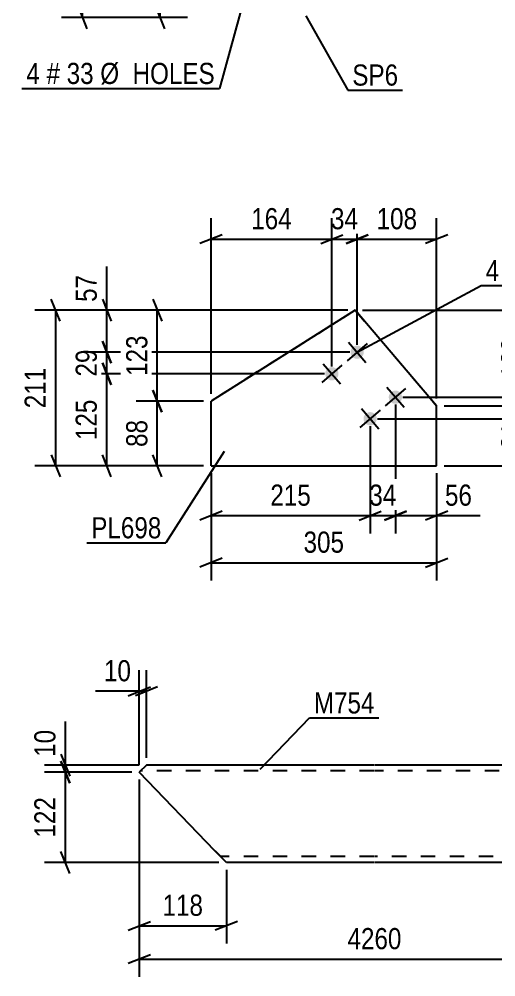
# Model space of a CAD drawing. Header units: millimetres. Extents: x 0 to 841, y 0 to 594.
# Drawn here: x 579.5 to 644.1, y 298.6 to 428.4 of the extents above; entities that cross this region are included whole.
import ezdxf

# ---------------------------------------------------------------- set-up
doc = ezdxf.new("R2010")
doc.units = ezdxf.units.MM
doc.linetypes.add('DXK_LINE_DOT2', pattern=[3.9198, 1.9599, -1.9599])
doc.styles.add('Arial Narrow', font='ARIALN.TTF', dxfattribs={"height": 0.2})

# ---------------------------------------------------------------- blocks, each defined once
blk = doc.blocks.new('Bolt-761545952-6930 - 6924')
at = {"linetype": 'Continuous'}
for points in [[(625.29, 384.14), (625.48, 384.12), (625.66, 384.06), (625.82, 383.97), (625.96, 383.84), (626.07, 383.69), (626.15, 383.52), (626.19, 383.33), (626.19, 383.14), (626.15, 382.96), (626.07, 382.79), (625.96, 382.64), (625.82, 382.51), (625.66, 382.42), (625.48, 382.36), (625.29, 382.34), (625.1, 382.36), (624.93, 382.42), (624.76, 382.51), (624.62, 382.64), (624.51, 382.79), (624.44, 382.96), (624.4, 383.14), (624.4, 383.33), (624.44, 383.52), (624.51, 383.69), (624.62, 383.84), (624.76, 383.97), (624.93, 384.06), (625.1, 384.12)], [(621.87, 381.22), (622.05, 381.2), (622.23, 381.14), (622.39, 381.05), (622.53, 380.92), (622.65, 380.77), (622.72, 380.6), (622.76, 380.42), (622.76, 380.23), (622.72, 380.04), (622.65, 379.87), (622.53, 379.72), (622.39, 379.59), (622.23, 379.5), (622.05, 379.44), (621.87, 379.42), (621.68, 379.44), (621.5, 379.5), (621.34, 379.59), (621.2, 379.72), (621.09, 379.87), (621.01, 380.04), (620.97, 380.23), (620.97, 380.42), (621.01, 380.6), (621.09, 380.77), (621.2, 380.92), (621.34, 381.05), (621.5, 381.14), (621.68, 381.2)], [(630.48, 378.05), (630.67, 378.03), (630.84, 377.97), (631.01, 377.88), (631.15, 377.75), (631.26, 377.6), (631.33, 377.43), (631.37, 377.24), (631.37, 377.05), (631.33, 376.87), (631.26, 376.7), (631.15, 376.54), (631.01, 376.42), (630.84, 376.32), (630.67, 376.27), (630.48, 376.25), (630.29, 376.27), (630.11, 376.32), (629.95, 376.42), (629.81, 376.54), (629.7, 376.7), (629.62, 376.87), (629.58, 377.05), (629.58, 377.24), (629.62, 377.43), (629.7, 377.6), (629.81, 377.75), (629.95, 377.88), (630.11, 377.97), (630.29, 378.03)], [(627.05, 375.13), (627.24, 375.11), (627.42, 375.05), (627.58, 374.96), (627.72, 374.83), (627.83, 374.68), (627.91, 374.51), (627.95, 374.32), (627.95, 374.14), (627.91, 373.95), (627.83, 373.78), (627.72, 373.63), (627.58, 373.5), (627.42, 373.41), (627.24, 373.35), (627.05, 373.33), (626.86, 373.35), (626.69, 373.41), (626.52, 373.5), (626.38, 373.63), (626.27, 373.78), (626.2, 373.95), (626.16, 374.14), (626.16, 374.32), (626.2, 374.51), (626.27, 374.68), (626.38, 374.83), (626.52, 374.96), (626.69, 375.05), (626.86, 375.11)]]:
    blk.add_hatch(color=1, dxfattribs=at).paths.add_polyline_path(points)
at = {"color": 1, "linetype": 'Continuous'}
for p, q in [((626.66, 384.41), (623.92, 382.07)), ((624.13, 384.61), (626.46, 381.87)), ((623.24, 381.49), (620.5, 379.15)), ((620.7, 381.69), (623.03, 378.95)), ((631.85, 378.31), (629.11, 375.98)), ((629.31, 378.52), (631.64, 375.78)), ((628.42, 375.4), (625.68, 373.06)), ((625.88, 375.6), (628.22, 372.86))]:
    blk.add_line(p, q, dxfattribs=at)
blk = doc.blocks.new('Part-761545952-6935 - 6924')
at = {"color": 2, "linetype": 'Continuous'}
for p, q in [((625.04, 388.93), (605.51, 376.62)), ((636.06, 375.99), (625.04, 388.93)), ((625.04, 388.93), (625.04, 388.93)), ((605.51, 367.85), (605.51, 376.62)), ((636.06, 367.85), (636.06, 375.99)), ((605.51, 367.85), (636.06, 367.85))]:
    blk.add_line(p, q, dxfattribs=at)
at = {"color": 7, "linetype": 'DXK_LINE_DOT2'}
for p, q in [((625.04, 388.93), (605.51, 376.62)), ((625.04, 388.93), (636.06, 375.99)), ((605.51, 367.85), (636.06, 367.85))]:
    blk.add_line(p, q, dxfattribs=at)
blk = doc.blocks.new('Part-761545952-13782 - 13781')
at = {"color": 2, "linetype": 'Continuous'}
for p, q in [((596.77, 327.31), (595.79, 326.36)), ((627.58, 327.31), (596.77, 327.31)), ((647.68, 327.31), (627.68, 327.31)), ((647.68, 327.31), (659.51, 315.02)), ((606.04, 315.71), (595.79, 326.36)), ((607.58, 314.11), (606.04, 315.71)), ((627.58, 314.11), (607.58, 314.11)), ((658.56, 314.11), (627.68, 314.11)), ((659.51, 315.02), (658.56, 314.11))]:
    blk.add_line(p, q, dxfattribs=at)
at = {"color": 7, "linetype": 'DXK_LINE_DOT2'}
for p, q in [((627.58, 326.51), (595.94, 326.51)), ((648.45, 326.51), (627.68, 326.51)), ((607.47, 314.23), (606.04, 315.71)), ((627.58, 314.91), (606.81, 314.91)), ((659.4, 314.91), (627.68, 314.91))]:
    blk.add_line(p, q, dxfattribs=at)
blk = doc.blocks.new('StraightDimension-761545952-4919 - 4867')
at = {"color": 7, "linetype": 'Continuous'}
for p, q in [((598.03, 437.07), (599.23, 434.07)), ((609.84, 435.57), (595.78, 435.57)), ((598.63, 428.57), (598.63, 435.57)), ((599.23, 427.07), (598.03, 430.07)), ((602.34, 428.57), (595.78, 428.57))]:
    blk.add_line(p, q, dxfattribs=at)
at = {"color": 0}
blk.add_wipeout([(597.88, 434.5), (593.68, 434.5), (593.68, 429.64), (597.88, 429.64)], dxfattribs=at)
at = {"color": 3, "style": 'Arial Narrow'}
blk.add_text('70', height=2.863, rotation=90.0002, dxfattribs=at).set_placement((597.28, 430.24))
blk = doc.blocks.new('StraightDimension-761545952-4908 - 4867')
at = {"color": 7, "linetype": 'Continuous'}
for p, q in [((588.71, 471.07), (587.51, 474.07)), ((602.34, 472.57), (585.26, 472.57)), ((588.11, 428.57), (588.11, 472.57)), ((587.51, 430.07), (588.71, 427.07)), ((602.34, 428.57), (585.26, 428.57))]:
    blk.add_line(p, q, dxfattribs=at)
at = {"color": 0}
blk.add_wipeout([(587.36, 453.91), (583.16, 453.91), (583.16, 447.23), (587.36, 447.23)], dxfattribs=at)
at = {"color": 3, "style": 'Arial Narrow'}
blk.add_text('440', height=2.863, rotation=90.0002, dxfattribs=at).set_placement((586.76, 447.83))
blk = doc.blocks.new('StraightDimension-761545952-6964 - 6924')
at = {"color": 7, "linetype": 'Continuous'}
for p, q in [((625.29, 384.24), (625.29, 401.4)), ((636.06, 376.99), (636.06, 401.4)), ((623.79, 397.95), (626.79, 399.15)), ((625.29, 398.55), (636.06, 398.55)), ((637.56, 399.15), (634.56, 397.95))]:
    blk.add_line(p, q, dxfattribs=at)
at = {"color": 0}
blk.add_wipeout([(634.02, 399.3), (634.02, 403.5), (627.33, 403.5), (627.33, 399.3)], dxfattribs=at)
at = {"color": 3, "style": 'Arial Narrow'}
blk.add_text('108', height=2.863, dxfattribs=at).set_placement((627.93, 399.9))
blk = doc.blocks.new('StraightDimension-761545952-6954 - 6924')
at = {"color": 7, "linetype": 'Continuous'}
for p, q in [((621.87, 381.32), (621.87, 401.4)), ((625.29, 384.24), (625.29, 401.4)), ((620.37, 397.95), (623.37, 399.15)), ((621.87, 398.55), (625.29, 398.55)), ((626.79, 399.15), (623.79, 397.95))]:
    blk.add_line(p, q, dxfattribs=at)
at = {"color": 0}
blk.add_wipeout([(626.01, 399.3), (626.01, 403.5), (621.15, 403.5), (621.15, 399.3)], dxfattribs=at)
at = {"color": 3, "style": 'Arial Narrow'}
blk.add_text('34', height=2.863, dxfattribs=at).set_placement((621.75, 399.9))
blk = doc.blocks.new('StraightDimension-761545952-6937 - 6924')
at = {"color": 7, "linetype": 'Continuous'}
for p, q in [((585.08, 387.43), (583.88, 390.43)), ((624.04, 388.93), (581.63, 388.93)), ((584.48, 367.85), (584.48, 388.93)), ((583.88, 369.35), (585.08, 366.35)), ((604.51, 367.85), (581.63, 367.85))]:
    blk.add_line(p, q, dxfattribs=at)
at = {"color": 0}
blk.add_wipeout([(583.73, 381.73), (579.53, 381.73), (579.53, 375.05), (583.73, 375.05)], dxfattribs=at)
at = {"color": 3, "style": 'Arial Narrow'}
blk.add_text('211', height=2.863, rotation=90.0002, dxfattribs=at).set_placement((583.13, 375.65))
blk = doc.blocks.new('StraightDimension-761545952-6944 - 6924')
at = {"color": 7, "linetype": 'Continuous'}
for p, q in [((605.51, 377.62), (605.51, 401.4)), ((621.87, 381.32), (621.87, 401.4)), ((607.01, 399.15), (604.01, 397.95)), ((605.51, 398.55), (621.87, 398.55)), ((620.37, 397.95), (623.37, 399.15))]:
    blk.add_line(p, q, dxfattribs=at)
at = {"color": 0}
blk.add_wipeout([(617.03, 399.3), (617.03, 403.5), (610.35, 403.5), (610.35, 399.3)], dxfattribs=at)
at = {"color": 3, "style": 'Arial Narrow'}
blk.add_text('164', height=2.863, dxfattribs=at).set_placement((610.95, 399.9))
blk = doc.blocks.new('StraightDimension-761545952-6975 - 6924')
at = {"color": 7, "linetype": 'Continuous'}
for p, q in [((590.79, 381.82), (591.99, 378.82)), ((620.87, 380.32), (588.54, 380.32)), ((591.39, 367.85), (591.39, 380.32)), ((591.99, 366.35), (590.79, 369.35)), ((604.51, 367.85), (588.54, 367.85))]:
    blk.add_line(p, q, dxfattribs=at)
at = {"color": 0}
blk.add_wipeout([(590.64, 377.43), (586.44, 377.43), (586.44, 370.74), (590.64, 370.74)], dxfattribs=at)
at = {"color": 3, "style": 'Arial Narrow'}
blk.add_text('125', height=2.863, rotation=90.0002, dxfattribs=at).set_placement((590.04, 371.34))
blk = doc.blocks.new('StraightDimension-761545952-6981 - 6924')
at = {"color": 7, "linetype": 'Continuous'}
for p, q in [((590.79, 384.74), (591.99, 381.74)), ((624.29, 383.24), (588.54, 383.24)), ((591.39, 380.32), (591.39, 383.24)), ((591.99, 378.82), (590.79, 381.82)), ((620.87, 380.32), (588.54, 380.32))]:
    blk.add_line(p, q, dxfattribs=at)
at = {"color": 0}
blk.add_wipeout([(590.64, 384.21), (586.44, 384.21), (586.44, 379.35), (590.64, 379.35)], dxfattribs=at)
at = {"color": 3, "style": 'Arial Narrow'}
blk.add_text('29', height=2.863, rotation=90.0002, dxfattribs=at).set_placement((590.04, 379.95))
blk = doc.blocks.new('StraightDimension-761545952-7053 - 6924')
at = {"color": 7, "linetype": 'Continuous'}
for p, q in [((657.4, 378.65), (658.6, 375.65)), ((631.48, 377.15), (660.85, 377.15)), ((658, 374.23), (658, 377.15)), ((658.6, 372.73), (657.4, 375.73)), ((628.05, 374.23), (660.85, 374.23))]:
    blk.add_line(p, q, dxfattribs=at)
at = {"color": 0}
blk.add_wipeout([(662.95, 378.12), (658.75, 378.12), (658.75, 373.26), (662.95, 373.26)], dxfattribs=at)
at = {"color": 3, "style": 'Arial Narrow'}
blk.add_text('29', height=2.863, rotation=90.0002, dxfattribs=at).set_placement((662.35, 373.86))
blk = doc.blocks.new('StraightDimension-761545952-6989 - 6924')
at = {"color": 7, "linetype": 'Continuous'}
for p, q in [((591.39, 388.93), (591.39, 394.84)), ((591.39, 388.93), (591.39, 394.84)), ((590.79, 390.43), (591.99, 387.43)), ((624.04, 388.93), (588.54, 388.93)), ((591.39, 383.24), (591.39, 388.93)), ((591.99, 381.74), (590.79, 384.74)), ((624.29, 383.24), (588.54, 383.24))]:
    blk.add_line(p, q, dxfattribs=at)
at = {"color": 0}
blk.add_wipeout([(590.64, 394.32), (586.44, 394.32), (586.44, 389.46), (590.64, 389.46)], dxfattribs=at)
at = {"color": 3, "style": 'Arial Narrow'}
blk.add_text('57', height=2.863, rotation=90.0002, dxfattribs=at).set_placement((590.04, 390.06))
blk = doc.blocks.new('StraightDimension-761545952-6998 - 6924')
at = {"color": 7, "linetype": 'Continuous'}
for p, q in [((597.63, 390.43), (598.83, 387.43)), ((624.04, 388.93), (595.38, 388.93)), ((598.23, 376.62), (598.23, 388.93)), ((598.83, 375.12), (597.63, 378.12)), ((604.51, 376.62), (595.38, 376.62))]:
    blk.add_line(p, q, dxfattribs=at)
at = {"color": 0}
blk.add_wipeout([(597.48, 386.12), (593.28, 386.12), (593.28, 379.43), (597.48, 379.43)], dxfattribs=at)
at = {"color": 3, "style": 'Arial Narrow'}
blk.add_text('123', height=2.863, rotation=90.0002, dxfattribs=at).set_placement((596.88, 380.03))
blk = doc.blocks.new('StraightDimension-761545952-7006 - 6924')
at = {"color": 7, "linetype": 'Continuous'}
for p, q in [((597.63, 378.12), (598.83, 375.12)), ((604.51, 376.62), (595.38, 376.62)), ((598.23, 367.85), (598.23, 376.62)), ((598.83, 366.35), (597.63, 369.35)), ((604.51, 367.85), (595.38, 367.85))]:
    blk.add_line(p, q, dxfattribs=at)
at = {"color": 0}
blk.add_wipeout([(597.48, 374.66), (593.28, 374.66), (593.28, 369.81), (597.48, 369.81)], dxfattribs=at)
at = {"color": 3, "style": 'Arial Narrow'}
blk.add_text('88', height=2.863, rotation=90.0002, dxfattribs=at).set_placement((596.88, 370.41))
blk = doc.blocks.new('StraightDimension-761545952-7013 - 6924')
at = {"color": 7, "linetype": 'Continuous'}
for p, q in [((630.48, 376.15), (630.48, 358.7)), ((636.06, 366.85), (636.06, 358.7)), ((628.98, 360.5), (631.98, 361.7)), ((630.48, 361.1), (636.06, 361.1)), ((637.56, 361.7), (634.56, 360.5)), ((636.06, 361.1), (641.97, 361.1)), ((636.06, 361.1), (641.97, 361.1))]:
    blk.add_line(p, q, dxfattribs=at)
at = {"color": 0}
blk.add_wipeout([(641.44, 361.85), (641.44, 366.05), (636.59, 366.05), (636.59, 361.85)], dxfattribs=at)
at = {"color": 3, "style": 'Arial Narrow'}
blk.add_text('56', height=2.863, dxfattribs=at).set_placement((637.19, 362.45))
blk = doc.blocks.new('StraightDimension-761545952-7019 - 6924')
at = {"color": 7, "linetype": 'Continuous'}
for p, q in [((630.48, 376.15), (630.48, 358.7)), ((627.05, 373.23), (627.05, 358.7)), ((625.55, 360.5), (628.55, 361.7)), ((627.05, 361.1), (630.48, 361.1)), ((631.98, 361.7), (628.98, 360.5))]:
    blk.add_line(p, q, dxfattribs=at)
at = {"color": 0}
blk.add_wipeout([(631.19, 361.85), (631.19, 366.05), (626.34, 366.05), (626.34, 361.85)], dxfattribs=at)
at = {"color": 3, "style": 'Arial Narrow'}
blk.add_text('34', height=2.863, dxfattribs=at).set_placement((626.94, 362.45))
blk = doc.blocks.new('StraightDimension-761545952-7027 - 6924')
at = {"color": 7, "linetype": 'Continuous'}
for p, q in [((627.05, 373.23), (627.05, 358.7)), ((605.51, 366.85), (605.51, 358.7)), ((607.01, 361.7), (604.01, 360.5)), ((605.51, 361.1), (627.05, 361.1)), ((625.55, 360.5), (628.55, 361.7))]:
    blk.add_line(p, q, dxfattribs=at)
at = {"color": 0}
blk.add_wipeout([(619.62, 361.85), (619.62, 366.05), (612.94, 366.05), (612.94, 361.85)], dxfattribs=at)
at = {"color": 3, "style": 'Arial Narrow'}
blk.add_text('215', height=2.863, dxfattribs=at).set_placement((613.54, 362.45))
blk = doc.blocks.new('StraightDimension-761545952-7034 - 6924')
at = {"color": 7, "linetype": 'Continuous'}
for p, q in [((649.61, 387.43), (648.41, 390.43)), ((626.04, 388.93), (651.41, 388.93)), ((649.01, 375.99), (649.01, 388.93)), ((648.41, 377.49), (649.61, 374.49)), ((637.06, 375.99), (651.41, 375.99))]:
    blk.add_line(p, q, dxfattribs=at)
at = {"color": 0}
blk.add_wipeout([(648.26, 385.8), (644.06, 385.8), (644.06, 379.12), (648.26, 379.12)], dxfattribs=at)
at = {"color": 3, "style": 'Arial Narrow'}
blk.add_text('129', height=2.863, rotation=90.0002, dxfattribs=at).set_placement((647.66, 379.72))
blk = doc.blocks.new('StraightDimension-761545952-7044 - 6924')
at = {"color": 7, "linetype": 'Continuous'}
for p, q in [((648.41, 377.49), (649.61, 374.49)), ((637.06, 375.99), (651.41, 375.99)), ((649.01, 367.85), (649.01, 375.99)), ((649.61, 366.35), (648.41, 369.35)), ((637.06, 367.85), (651.41, 367.85))]:
    blk.add_line(p, q, dxfattribs=at)
at = {"color": 0}
blk.add_wipeout([(648.26, 374.35), (644.06, 374.35), (644.06, 369.49), (648.26, 369.49)], dxfattribs=at)
at = {"color": 3, "style": 'Arial Narrow'}
blk.add_text('81', height=2.863, rotation=90.0002, dxfattribs=at).set_placement((647.66, 370.09))
blk = doc.blocks.new('StraightDimension-761545952-7061 - 6924')
at = {"color": 7, "linetype": 'Continuous'}
for p, q in [((657.4, 390.43), (658.6, 387.43)), ((626.04, 388.93), (660.4, 388.93)), ((658, 377.15), (658, 388.93)), ((658.6, 375.65), (657.4, 378.65)), ((631.48, 377.15), (660.4, 377.15))]:
    blk.add_line(p, q, dxfattribs=at)
at = {"color": 0}
blk.add_wipeout([(657.25, 386.38), (653.05, 386.38), (653.05, 379.7), (657.25, 379.7)], dxfattribs=at)
at = {"color": 3, "style": 'Arial Narrow'}
blk.add_text('118', height=2.863, rotation=90.0002, dxfattribs=at).set_placement((656.65, 380.3))
blk = doc.blocks.new('StraightDimension-761545952-7069 - 6924')
at = {"color": 7, "linetype": 'Continuous'}
for p, q in [((657.4, 375.73), (658.6, 372.73)), ((628.05, 374.23), (660.4, 374.23)), ((658, 367.85), (658, 374.23)), ((658.6, 366.35), (657.4, 369.35)), ((637.06, 367.85), (660.4, 367.85))]:
    blk.add_line(p, q, dxfattribs=at)
at = {"color": 0}
blk.add_wipeout([(657.25, 373.47), (653.05, 373.47), (653.05, 368.61), (657.25, 368.61)], dxfattribs=at)
at = {"color": 3, "style": 'Arial Narrow'}
blk.add_text('64', height=2.863, rotation=90.0002, dxfattribs=at).set_placement((656.65, 369.21))
blk = doc.blocks.new('StraightDimension-761545952-7076 - 6924')
at = {"color": 7, "linetype": 'Continuous'}
for p, q in [((605.51, 366.85), (605.51, 352.33)), ((636.06, 366.85), (636.06, 352.33)), ((607.01, 355.33), (604.01, 354.13)), ((605.51, 354.73), (636.06, 354.73)), ((634.56, 354.13), (637.56, 355.33))]:
    blk.add_line(p, q, dxfattribs=at)
at = {"color": 0}
blk.add_wipeout([(624.13, 355.48), (624.13, 359.68), (617.44, 359.68), (617.44, 355.48)], dxfattribs=at)
at = {"color": 3, "style": 'Arial Narrow'}
blk.add_text('305', height=2.863, dxfattribs=at).set_placement((618.04, 356.08))
blk = doc.blocks.new('StraightDimension-761545952-13979 - 13781')
at = {"color": 7, "linetype": 'Continuous'}
for p, q in [((595.79, 325.36), (595.79, 298.62)), ((659.51, 314.02), (659.51, 298.62)), ((597.29, 301.62), (594.29, 300.42)), ((595.79, 301.02), (659.51, 301.02)), ((658.01, 300.42), (661.01, 301.62))]:
    blk.add_line(p, q, dxfattribs=at)
at = {"color": 0}
blk.add_wipeout([(631.91, 301.77), (631.91, 305.97), (623.39, 305.97), (623.39, 301.77)], dxfattribs=at)
at = {"color": 3, "style": 'Arial Narrow'}
blk.add_text('4260', height=2.863, dxfattribs=at).set_placement((623.99, 302.37))
blk = doc.blocks.new('StraightDimension-761545952-13959 - 13781')
at = {"color": 7, "linetype": 'Continuous'}
for p, q in [((595.79, 327.36), (595.79, 340.16)), ((596.77, 328.31), (596.77, 340.16)), ((594.29, 336.71), (597.29, 337.91)), ((598.27, 337.91), (595.27, 336.71)), ((595.79, 337.31), (589.88, 337.31)), ((595.79, 337.31), (589.88, 337.31)), ((595.79, 337.31), (596.77, 337.31))]:
    blk.add_line(p, q, dxfattribs=at)
at = {"color": 0}
blk.add_wipeout([(595.26, 338.06), (595.26, 342.26), (590.41, 342.26), (590.41, 338.06)], dxfattribs=at)
at = {"color": 3, "style": 'Arial Narrow'}
blk.add_text('10', height=2.863, dxfattribs=at).set_placement((591.01, 338.66))
blk = doc.blocks.new('StraightDimension-761545952-13951 - 13781')
at = {"color": 7, "linetype": 'Continuous'}
for p, q in [((595.79, 325.36), (595.79, 303.14)), ((607.58, 313.11), (607.58, 303.14)), ((594.29, 304.94), (597.29, 306.14)), ((595.79, 305.54), (607.58, 305.54)), ((609.08, 306.14), (606.08, 304.94))]:
    blk.add_line(p, q, dxfattribs=at)
at = {"color": 0}
blk.add_wipeout([(605.03, 306.29), (605.03, 310.49), (598.34, 310.49), (598.34, 306.29)], dxfattribs=at)
at = {"color": 3, "style": 'Arial Narrow'}
blk.add_text('118', height=2.863, dxfattribs=at).set_placement((598.94, 306.89))
blk = doc.blocks.new('StraightDimension-761545952-15318 - 13781')
at = {"color": 7, "linetype": 'Continuous'}
for p, q in [((585.79, 327.31), (585.79, 333.21)), ((585.79, 327.31), (585.79, 333.21)), ((585.19, 328.81), (586.39, 325.81)), ((595.77, 327.31), (582.94, 327.31)), ((586.39, 324.86), (585.19, 327.86)), ((585.79, 326.36), (585.79, 327.31)), ((594.79, 326.36), (582.94, 326.36))]:
    blk.add_line(p, q, dxfattribs=at)
at = {"color": 0}
blk.add_wipeout([(585.04, 332.69), (580.84, 332.69), (580.84, 327.83), (585.04, 327.83)], dxfattribs=at)
at = {"color": 3, "style": 'Arial Narrow'}
blk.add_text('10', height=2.863, rotation=90.0002, dxfattribs=at).set_placement((584.44, 328.43))
blk = doc.blocks.new('StraightDimension-761545952-15319 - 13781')
at = {"color": 7, "linetype": 'Continuous'}
for p, q in [((585.19, 327.86), (586.39, 324.86)), ((594.79, 326.36), (582.94, 326.36)), ((585.79, 314.11), (585.79, 326.36)), ((586.39, 312.61), (585.19, 315.61)), ((606.58, 314.11), (582.94, 314.11))]:
    blk.add_line(p, q, dxfattribs=at)
at = {"color": 0}
blk.add_wipeout([(585.04, 323.58), (580.84, 323.58), (580.84, 316.89), (585.04, 316.89)], dxfattribs=at)
at = {"color": 3, "style": 'Arial Narrow'}
blk.add_text('122', height=2.863, rotation=90.0002, dxfattribs=at).set_placement((584.44, 317.49))
blk = doc.blocks.new('Mark-761545952-4902 - 4867')
at = {"color": 0}
for points in [[(582.33, 419.58), (582.33, 422.58), (580.5, 422.58), (580.5, 419.58)], [(585.06, 419.58), (585.06, 422.58), (583.23, 422.58), (583.23, 419.58)], [(589.61, 419.58), (589.61, 422.58), (585.96, 422.58), (585.96, 419.58)], [(606.04, 419.58), (606.04, 422.58), (590.51, 422.58), (590.51, 419.58)]]:
    blk.add_wipeout(points, dxfattribs=at)
for points in [[(582.33, 419.58), (582.33, 422.58), (580.5, 422.58), (580.5, 419.58)], [(585.06, 419.58), (585.06, 422.58), (583.23, 422.58), (583.23, 419.58)], [(589.61, 419.58), (589.61, 422.58), (585.96, 422.58), (585.96, 419.58)], [(606.04, 419.58), (606.04, 422.58), (590.51, 422.58), (590.51, 419.58)]]:
    blk.add_wipeout(points, dxfattribs=at)
at = {"color": 7, "linetype": 'Continuous'}
for p in [(611.26, 435.66), (579.9, 418.98)]:
    blk.add_line(p, (606.64, 418.98), dxfattribs=at)
at = {"color": 3, "style": 'Arial Narrow'}
for s, height, p in [('4', 2.86, (580.5, 419.58)), ('#', 2.86, (583.23, 419.58)), ('33', 2.863, (585.96, 419.58)), ('Ø  HOLES', 2.863, (590.51, 419.58))]:
    blk.add_text(s, height=height, dxfattribs=at).set_placement(p)
blk = doc.blocks.new('Mark-761545952-4869 - 4867')
at = {"color": 0}
blk.add_wipeout([(630.85, 419.36), (630.85, 422.36), (624.64, 422.36), (624.64, 419.36)], dxfattribs=at)
blk.add_wipeout([(630.85, 419.36), (630.85, 422.36), (624.64, 422.36), (624.64, 419.36)], dxfattribs=at)
at = {"color": 30, "linetype": 'Continuous'}
for p, q in [((618.33, 428.83), (624.04, 418.76)), ((624.04, 418.76), (631.45, 418.76))]:
    blk.add_line(p, q, dxfattribs=at)
at = {"color": 3, "style": 'Arial Narrow'}
blk.add_text('SP6', height=2.863, dxfattribs=at).set_placement((624.64, 419.36))
blk = doc.blocks.new('Mark-761545952-6926 - 6924')
at = {"color": 0}
for points in [[(644.53, 392.87), (644.53, 395.87), (642.7, 395.87), (642.7, 392.87)], [(647.25, 392.87), (647.25, 395.87), (645.43, 395.87), (645.43, 392.87)], [(651.81, 392.87), (651.81, 395.87), (648.15, 395.87), (648.15, 392.87)], [(668.24, 392.87), (668.24, 395.87), (652.71, 395.87), (652.71, 392.87)]]:
    blk.add_wipeout(points, dxfattribs=at)
for points in [[(644.53, 392.87), (644.53, 395.87), (642.7, 395.87), (642.7, 392.87)], [(647.25, 392.87), (647.25, 395.87), (645.43, 395.87), (645.43, 392.87)], [(651.81, 392.87), (651.81, 395.87), (648.15, 395.87), (648.15, 392.87)], [(668.24, 392.87), (668.24, 395.87), (652.71, 395.87), (652.71, 392.87)]]:
    blk.add_wipeout(points, dxfattribs=at)
at = {"color": 7, "linetype": 'Continuous'}
for p, q in [((625.29, 383.24), (642.1, 392.27)), ((642.1, 392.27), (668.84, 392.27))]:
    blk.add_line(p, q, dxfattribs=at)
at = {"color": 3, "style": 'Arial Narrow'}
for s, height, p in [('4', 2.86, (642.7, 392.87)), ('#', 2.86, (645.43, 392.87)), ('18', 2.863, (648.15, 392.87)), ('Ø  HOLES', 2.863, (652.71, 392.87))]:
    blk.add_text(s, height=height, dxfattribs=at).set_placement(p)
blk = doc.blocks.new('Mark-761545952-6931 - 6924')
at = {"color": 0}
blk.add_wipeout([(598.79, 358.03), (598.79, 361.03), (589.29, 361.03), (589.29, 358.03)], dxfattribs=at)
blk.add_wipeout([(598.79, 358.03), (598.79, 361.03), (589.29, 361.03), (589.29, 358.03)], dxfattribs=at)
at = {"color": 30, "linetype": 'Continuous'}
for p in [(607.27, 369.8), (588.69, 357.43)]:
    blk.add_line(p, (599.39, 357.43), dxfattribs=at)
at = {"color": 3, "style": 'Arial Narrow'}
blk.add_text('PL698', height=2.863, dxfattribs=at).set_placement((589.29, 358.03))
blk = doc.blocks.new('Mark-761545952-14288 - 13781')
at = {"color": 0}
blk.add_wipeout([(627.65, 334.3), (627.65, 337.3), (619.43, 337.3), (619.43, 334.3)], dxfattribs=at)
blk.add_wipeout([(627.65, 334.3), (627.65, 337.3), (619.43, 337.3), (619.43, 334.3)], dxfattribs=at)
at = {"color": 30, "linetype": 'Continuous'}
for p, q in [((612.14, 326.76), (618.83, 333.7)), ((618.83, 333.7), (628.25, 333.7))]:
    blk.add_line(p, q, dxfattribs=at)
at = {"color": 3, "style": 'Arial Narrow'}
blk.add_text('M754', height=2.863, dxfattribs=at).set_placement((619.43, 334.3))

msp = doc.modelspace()

# ---------------------------------------------------------------- block references
for name in ['StraightDimension-761545952-4919 - 4867', 'Mark-761545952-4869 - 4867', 'Part-761545952-6935 - 6924', 'Bolt-761545952-6930 - 6924', 'Part-761545952-13782 - 13781']:
    msp.add_blockref(name, (0, 0))

# ---------------------------------------------------------------- next in the draw order: block references
for name in ['StraightDimension-761545952-4908 - 4867', 'StraightDimension-761545952-6964 - 6924', 'StraightDimension-761545952-13959 - 13781', 'Mark-761545952-14288 - 13781', 'StraightDimension-761545952-13979 - 13781']:
    msp.add_blockref(name, (0, 0))

# ---------------------------------------------------------------- next in the draw order: block references
for name in ['Mark-761545952-4902 - 4867', 'StraightDimension-761545952-6954 - 6924', 'StraightDimension-761545952-7053 - 6924', 'StraightDimension-761545952-13951 - 13781']:
    msp.add_blockref(name, (0, 0))

# ---------------------------------------------------------------- next in the draw order: block references
for name in ['StraightDimension-761545952-6937 - 6924', 'StraightDimension-761545952-7013 - 6924', 'StraightDimension-761545952-15318 - 13781']:
    msp.add_blockref(name, (0, 0))

# ---------------------------------------------------------------- next in the draw order: block references
for name in ['StraightDimension-761545952-6944 - 6924', 'StraightDimension-761545952-7019 - 6924', 'StraightDimension-761545952-15319 - 13781']:
    msp.add_blockref(name, (0, 0))

# ---------------------------------------------------------------- next in the draw order: block references
for name in ['StraightDimension-761545952-7034 - 6924', 'StraightDimension-761545952-6975 - 6924']:
    msp.add_blockref(name, (0, 0))

# ---------------------------------------------------------------- next in the draw order: block references
for name in ['StraightDimension-761545952-6981 - 6924', 'StraightDimension-761545952-7044 - 6924']:
    msp.add_blockref(name, (0, 0))

# ---------------------------------------------------------------- next in the draw order: block references
for name in ['StraightDimension-761545952-6989 - 6924', 'StraightDimension-761545952-7061 - 6924']:
    msp.add_blockref(name, (0, 0))

# ---------------------------------------------------------------- next in the draw order: block references
for name in ['Mark-761545952-6926 - 6924', 'StraightDimension-761545952-6998 - 6924']:
    msp.add_blockref(name, (0, 0))

# ---------------------------------------------------------------- next in the draw order: block references
msp.add_blockref('StraightDimension-761545952-7006 - 6924', (0, 0))

# ---------------------------------------------------------------- next in the draw order: block references
msp.add_blockref('StraightDimension-761545952-7027 - 6924', (0, 0))

# ---------------------------------------------------------------- next in the draw order: block references
msp.add_blockref('StraightDimension-761545952-7069 - 6924', (0, 0))

# ---------------------------------------------------------------- next in the draw order: block references
msp.add_blockref('StraightDimension-761545952-7076 - 6924', (0, 0))

# ---------------------------------------------------------------- next in the draw order: block references
msp.add_blockref('Mark-761545952-6931 - 6924', (0, 0))

doc.saveas('drawing.dxf')
